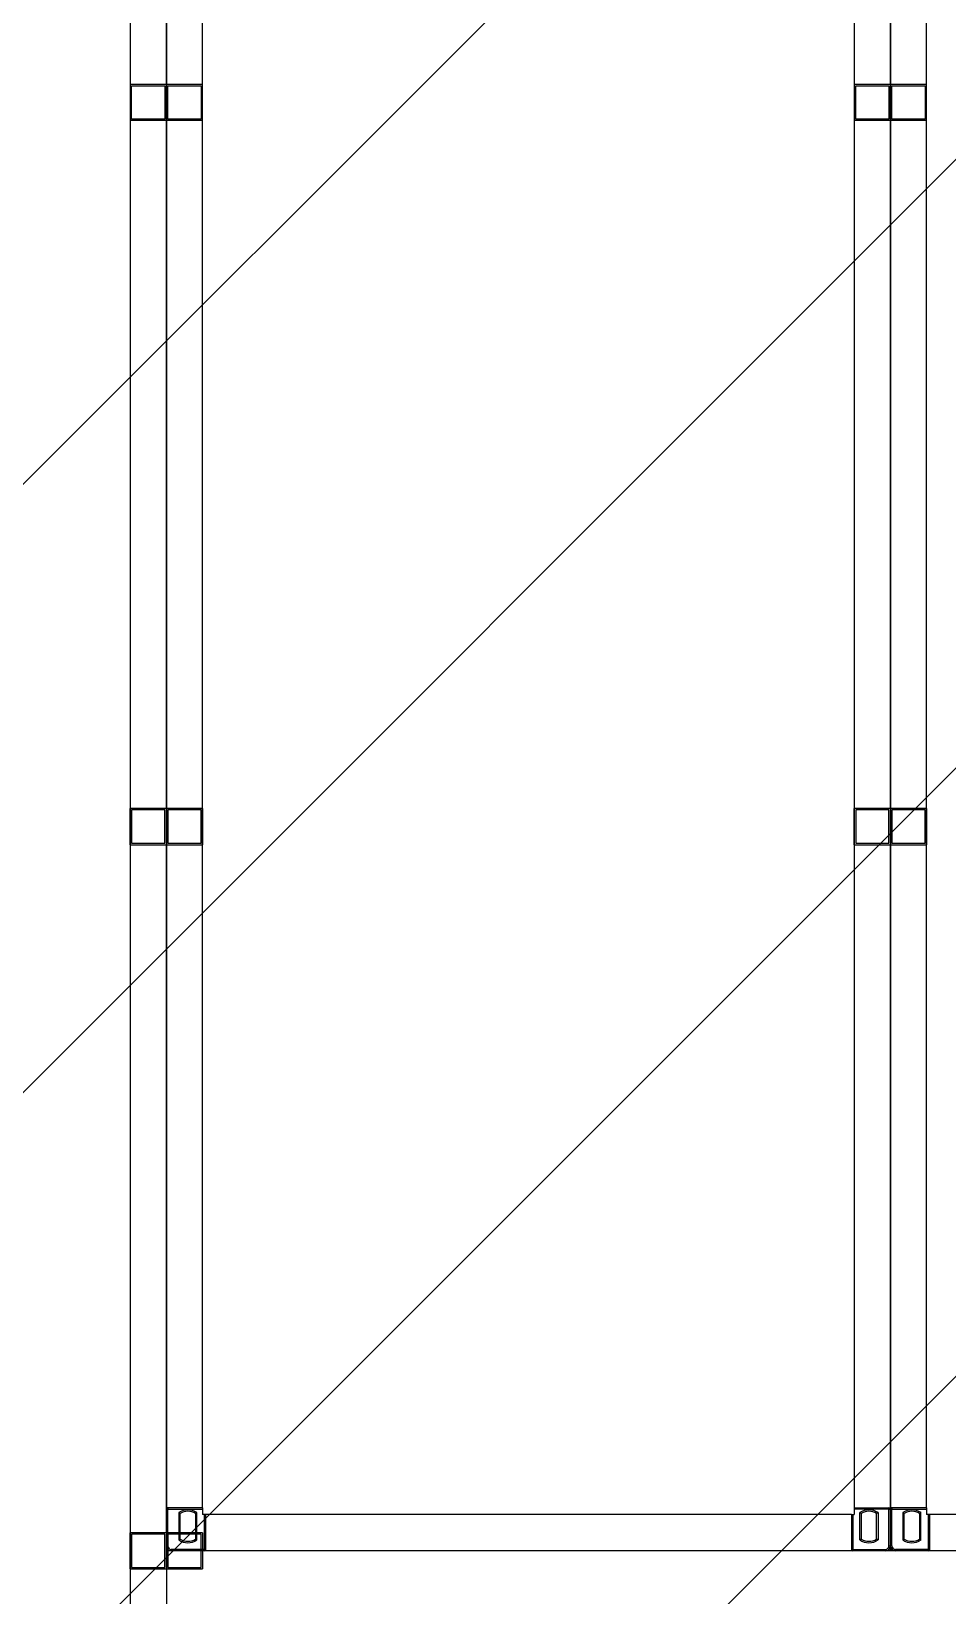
# Model space of a CAD drawing. Header units: millimetres. Extents: x 4080735 to 4152075, y -451436 to -400976.
# Drawn here: x 4147236.7 to 4147464.5, y -407418.5 to -407029.7 of the extents above; entities that cross this region are included whole.
import ezdxf

# ---------------------------------------------------------------- set-up
doc = ezdxf.new("R2010")
doc.units = ezdxf.units.MM
doc.header["$LTSCALE"] = 60
doc.layers.add('3', color=3, linetype='Continuous')

# ---------------------------------------------------------------- blocks, each defined once
blk = doc.blocks.new('KEY PLAN_NEW')
at = {"color": 253}
for p, q in [((-1106.86, -1495.5), (-1106.86, -1848.38)), ((-1100.86, -1788.38), (-1100.86, -1495.5)), ((-1046.86, -1495.5), (-1046.86, -1788.38)), ((-1040.86, -1788.38), (-1040.86, -1495.5)), ((-1106.86, -1670.44), (-1106.86, -1673.44)), ((-1106.86, -1670.44), (-1103.86, -1670.44)), ((-1106.74, -1673.32), (-1106.74, -1670.56)), ((-1106.74, -1670.56), (-1103.98, -1670.56)), ((-1103.98, -1670.56), (-1103.98, -1673.32)), ((-1103.98, -1670.56), (-1103.98, -1673.32)), ((-1103.86, -1673.44), (-1103.86, -1670.44)), ((-1103.86, -1670.44), (-1103.86, -1673.44)), ((-1103.86, -1670.44), (-1100.86, -1670.44)), ((-1103.74, -1673.32), (-1103.74, -1670.56)), ((-1103.74, -1670.56), (-1100.98, -1670.56)), ((-1100.98, -1670.56), (-1100.98, -1673.32)), ((-1100.98, -1670.56), (-1100.98, -1673.32)), ((-1100.86, -1673.44), (-1100.86, -1670.44)), ((-1046.86, -1670.44), (-1046.86, -1673.44)), ((-1046.86, -1670.44), (-1043.86, -1670.44)), ((-1046.74, -1673.32), (-1046.74, -1670.56)), ((-1046.74, -1670.56), (-1043.98, -1670.56)), ((-1043.98, -1670.56), (-1043.98, -1673.32)), ((-1043.98, -1670.56), (-1043.98, -1673.32)), ((-1043.86, -1673.44), (-1043.86, -1670.44)), ((-1043.86, -1670.44), (-1043.86, -1673.44)), ((-1043.86, -1670.44), (-1040.86, -1670.44)), ((-1043.74, -1673.32), (-1043.74, -1670.56)), ((-1043.74, -1670.56), (-1040.98, -1670.56)), ((-1040.98, -1670.56), (-1040.98, -1673.32)), ((-1040.98, -1670.56), (-1040.98, -1673.32)), ((-1040.86, -1673.44), (-1040.86, -1670.44)), ((-1103.86, -1673.44), (-1106.86, -1673.44)), ((-1103.98, -1673.32), (-1106.74, -1673.32)), ((-1100.86, -1673.44), (-1103.86, -1673.44)), ((-1100.98, -1673.32), (-1103.74, -1673.32)), ((-1043.86, -1673.44), (-1046.86, -1673.44)), ((-1043.98, -1673.32), (-1046.74, -1673.32)), ((-1040.86, -1673.44), (-1043.86, -1673.44)), ((-1040.98, -1673.32), (-1043.74, -1673.32)), ((-1106.86, -1733.44), (-1106.86, -1730.44)), ((-1103.86, -1730.44), (-1106.86, -1730.44)), ((-1103.98, -1730.56), (-1106.74, -1730.56)), ((-1106.74, -1730.56), (-1106.74, -1733.32)), ((-1103.98, -1733.32), (-1103.98, -1730.56)), ((-1103.98, -1733.32), (-1103.98, -1730.56)), ((-1103.86, -1730.44), (-1103.86, -1733.44)), ((-1103.86, -1733.44), (-1103.86, -1730.44)), ((-1100.86, -1730.44), (-1103.86, -1730.44)), ((-1100.98, -1730.56), (-1103.74, -1730.56)), ((-1103.74, -1730.56), (-1103.74, -1733.32)), ((-1100.98, -1733.32), (-1100.98, -1730.56)), ((-1100.98, -1733.32), (-1100.98, -1730.56)), ((-1100.86, -1730.44), (-1100.86, -1733.44)), ((-1046.86, -1733.44), (-1046.86, -1730.44)), ((-1043.86, -1730.44), (-1046.86, -1730.44)), ((-1043.98, -1730.56), (-1046.74, -1730.56)), ((-1046.74, -1730.56), (-1046.74, -1733.32)), ((-1043.98, -1733.32), (-1043.98, -1730.56)), ((-1043.98, -1733.32), (-1043.98, -1730.56)), ((-1043.86, -1730.44), (-1043.86, -1733.44)), ((-1043.86, -1733.44), (-1043.86, -1730.44)), ((-1040.86, -1730.44), (-1043.86, -1730.44)), ((-1040.98, -1730.56), (-1043.74, -1730.56)), ((-1043.74, -1730.56), (-1043.74, -1733.32)), ((-1040.98, -1733.32), (-1040.98, -1730.56)), ((-1040.98, -1733.32), (-1040.98, -1730.56)), ((-1040.86, -1730.44), (-1040.86, -1733.44)), ((-1106.86, -1733.44), (-1103.86, -1733.44)), ((-1106.74, -1733.32), (-1103.98, -1733.32)), ((-1103.86, -1733.44), (-1100.86, -1733.44)), ((-1103.74, -1733.32), (-1100.98, -1733.32)), ((-1046.86, -1733.44), (-1043.86, -1733.44)), ((-1046.74, -1733.32), (-1043.98, -1733.32)), ((-1043.86, -1733.44), (-1040.86, -1733.44)), ((-1043.74, -1733.32), (-1040.98, -1733.32)), ((-1100.86, -1788.38), (-1100.86, -1788.94)), ((-1046.86, -1788.38), (-1046.86, -1788.94)), ((-1040.86, -1788.38), (-1040.86, -1788.94)), ((-1100.62, -1788.94), (-1100.86, -1788.94)), ((-1047.1, -1788.94), (-1100.62, -1788.94)), ((-1047.1, -1788.94), (-1046.86, -1788.94)), ((-1040.62, -1788.94), (-1040.86, -1788.94)), ((-987.1, -1788.94), (-1040.62, -1788.94)), ((-1106.86, -1793.44), (-1106.86, -1790.44)), ((-1103.86, -1790.44), (-1106.86, -1790.44)), ((-1103.98, -1790.56), (-1106.74, -1790.56)), ((-1106.74, -1790.56), (-1106.74, -1793.32)), ((-1103.98, -1793.32), (-1103.98, -1790.56)), ((-1103.98, -1793.32), (-1103.98, -1790.56)), ((-1103.86, -1790.44), (-1103.86, -1793.44)), ((-1103.86, -1793.44), (-1103.86, -1790.44)), ((-1100.86, -1790.44), (-1103.86, -1790.44)), ((-1100.98, -1790.56), (-1103.74, -1790.56)), ((-1103.74, -1790.56), (-1103.74, -1793.32)), ((-1100.98, -1793.32), (-1100.98, -1790.56)), ((-1100.98, -1793.32), (-1100.98, -1790.56)), ((-1100.86, -1790.44), (-1100.86, -1793.44)), ((-1106.86, -1793.44), (-1103.86, -1793.44)), ((-1106.74, -1793.32), (-1103.98, -1793.32)), ((-1103.86, -1793.44), (-1100.86, -1793.44)), ((-1103.74, -1793.32), (-1100.98, -1793.32))]:
    blk.add_line(p, q, dxfattribs=at)
at = {"color": 253, "linetype": 'Continuous'}
for p, q in [((-1100.86, -1788.38), (-1103.86, -1788.38)), ((-1103.74, -1788.5), (-1103.86, -1788.5)), ((-1103.74, -1788.38), (-1103.74, -1788.5)), ((-1103.74, -1788.5), (-1100.86, -1788.5)), ((-1103.74, -1791.53), (-1103.74, -1788.5)), ((-1046.86, -1788.38), (-1043.86, -1788.38)), ((-1043.98, -1788.5), (-1046.86, -1788.5)), ((-1043.98, -1788.38), (-1043.98, -1788.5)), ((-1043.98, -1788.5), (-1043.86, -1788.5)), ((-1043.98, -1791.53), (-1043.98, -1788.5)), ((-1040.86, -1788.38), (-1043.86, -1788.38)), ((-1043.74, -1788.5), (-1043.86, -1788.5)), ((-1043.74, -1788.38), (-1043.74, -1788.5)), ((-1043.74, -1788.5), (-1040.86, -1788.5)), ((-1043.74, -1791.53), (-1043.74, -1788.5)), ((-1102.84, -1788.78), (-1102.84, -1791.04)), ((-1102.72, -1790.98), (-1102.72, -1788.85)), ((-1101.45, -1788.85), (-1101.45, -1790.98)), ((-1101.33, -1791.04), (-1101.33, -1788.78)), ((-1100.74, -1788.94), (-1100.74, -1791.82)), ((-1100.62, -1788.94), (-1100.62, -1791.94)), ((-1047.1, -1788.94), (-1047.1, -1791.94)), ((-1046.98, -1788.94), (-1046.98, -1791.82)), ((-1046.4, -1791.04), (-1046.4, -1788.78)), ((-1046.28, -1788.85), (-1046.28, -1790.98)), ((-1045.01, -1790.98), (-1045.01, -1788.85)), ((-1044.89, -1788.78), (-1044.89, -1791.04)), ((-1042.84, -1788.78), (-1042.84, -1791.04)), ((-1042.72, -1790.98), (-1042.72, -1788.85)), ((-1041.45, -1788.85), (-1041.45, -1790.98)), ((-1041.33, -1791.04), (-1041.33, -1788.78)), ((-1040.74, -1788.94), (-1040.74, -1791.82)), ((-1040.62, -1788.94), (-1040.62, -1791.94)), ((-1103.74, -1791.53), (-1103.86, -1791.53)), ((-1103.74, -1791.82), (-1103.74, -1791.82)), ((-1103.74, -1791.82), (-1103.74, -1791.82)), ((-1103.45, -1791.82), (-1103.45, -1791.94)), ((-1100.74, -1791.82), (-1103.45, -1791.82)), ((-1100.74, -1791.94), (-1100.74, -1791.82)), ((-1100.62, -1791.82), (-1100.74, -1791.82)), ((-1047.1, -1791.82), (-1046.98, -1791.82)), ((-1046.98, -1791.94), (-1046.98, -1791.82)), ((-1046.98, -1791.82), (-1044.27, -1791.82)), ((-1044.27, -1791.82), (-1044.27, -1791.94)), ((-1043.98, -1791.53), (-1043.86, -1791.53)), ((-1043.98, -1791.82), (-1043.98, -1791.82)), ((-1043.98, -1791.82), (-1043.98, -1791.82)), ((-1043.74, -1791.53), (-1043.86, -1791.53)), ((-1043.74, -1791.82), (-1043.74, -1791.82)), ((-1043.74, -1791.82), (-1043.74, -1791.82)), ((-1043.45, -1791.82), (-1043.45, -1791.94)), ((-1040.74, -1791.82), (-1043.45, -1791.82)), ((-1040.74, -1791.94), (-1040.74, -1791.82)), ((-1040.62, -1791.82), (-1040.74, -1791.82))]:
    blk.add_line(p, q, dxfattribs=at)
at = {"color": 253}
for points in [[(-1163.86, -1491.94), (-1103.86, -1491.94), (-1103.86, -1851.94), (-1163.86, -1851.94)], [(-1103.86, -1491.94), (-1043.86, -1491.94), (-1043.86, -1791.94), (-1103.86, -1791.94)], [(-1043.86, -1491.94), (-983.86, -1491.94), (-983.86, -1791.94), (-1043.86, -1791.94)]]:
    blk.add_lwpolyline(points, close=True, dxfattribs=at)
at = {"color": 253, "linetype": 'Continuous'}
for centre, radius, start, end in [((-1103.74, -1788.5), 0.12, 90, 180), ((-1102.08, -1789.91), 1.36, 56.2792, 123.7208), ((-1045.64, -1789.91), 1.36, 56.2792, 123.7208), ((-1043.98, -1788.5), 0.12, 0, 90), ((-1043.74, -1788.5), 0.12, 90, 180), ((-1042.08, -1789.91), 1.36, 56.2792, 123.7208), ((-1102.08, -1789.91), 1.24, 59.1964, 120.8036), ((-1045.64, -1789.91), 1.24, 59.1964, 120.8036), ((-1042.08, -1789.91), 1.24, 59.1964, 120.8036), ((-1102.08, -1789.91), 1.36, 236.2792, 303.7208), ((-1102.08, -1789.91), 1.24, 239.1964, 300.8036), ((-1045.64, -1789.91), 1.36, 236.2792, 303.7208), ((-1045.64, -1789.91), 1.24, 239.1964, 300.8036), ((-1042.08, -1789.91), 1.36, 236.2792, 303.7208), ((-1042.08, -1789.91), 1.24, 239.1964, 300.8036), ((-1103.45, -1791.53), 0.41, 180, 270), ((-1103.45, -1791.53), 0.29, 180, 270), ((-1100.74, -1791.82), 0.12, 270, 0), ((-1046.98, -1791.82), 0.12, 180, 270), ((-1044.27, -1791.53), 0.41, 270, 0), ((-1044.27, -1791.53), 0.29, 270, 0), ((-1043.45, -1791.53), 0.41, 180, 270), ((-1043.45, -1791.53), 0.29, 180, 270), ((-1040.74, -1791.82), 0.12, 270, 0)]:
    blk.add_arc(centre, radius, start, end, dxfattribs=at)
for points, knots in [([(-1102.84, -1788.78), (-1102.84, -1788.78, 46), (-1102.84, -1788.78, 46), (-1102.83, -1788.78, 46), (-1102.83, -1788.78, 46), (-1102.83, -1788.78, 46), (-1102.83, -1788.79, 46), (-1102.83, -1788.79, 46), (-1102.82, -1788.79, 46), (-1102.82, -1788.79, 46), (-1102.81, -1788.8, 46), (-1102.81, -1788.8, 46), (-1102.8, -1788.8, 46), (-1102.8, -1788.8, 46), (-1102.8, -1788.8, 46), (-1102.8, -1788.8, 46), (-1102.79, -1788.81, 46), (-1102.79, -1788.81, 46), (-1102.79, -1788.81, 46), (-1102.79, -1788.81, 46), (-1102.78, -1788.81, 46), (-1102.78, -1788.82, 46), (-1102.77, -1788.82, 46), (-1102.77, -1788.82, 46), (-1102.76, -1788.82, 46), (-1102.76, -1788.82, 46), (-1102.76, -1788.82, 46), (-1102.76, -1788.82, 46), (-1102.76, -1788.83, 46), (-1102.76, -1788.83, 46), (-1102.75, -1788.83, 46), (-1102.75, -1788.83, 46), (-1102.74, -1788.83, 46), (-1102.74, -1788.83, 46), (-1102.74, -1788.84, 46), (-1102.74, -1788.84, 46), (-1102.74, -1788.84, 46), (-1102.74, -1788.84, 46), (-1102.73, -1788.84, 46), (-1102.73, -1788.84, 46), (-1102.73, -1788.84, 46), (-1102.73, -1788.84, 46), (-1102.73, -1788.84, 46), (-1102.72, -1788.84, 46), (-1102.72, -1788.85, 46), (-1102.72, -1788.85, 46), (-1102.72, -1788.85, 46), (-1102.72, -1788.85, 46), (-1102.72, -1788.85, 46), (-1102.72, -1788.85, 46), (-1102.72, -1788.85, 46), (-1102.72, -1788.85, 46), (-1102.72, -1788.85, 46), (-1102.72, -1788.85, 46)], [0, 0, 0, 0, 0.00782, 0.00782, 0.015639, 0.031279, 0.031279, 0.062557, 0.062557, 0.125114, 0.125114, 0.187671, 0.187671, 0.21895, 0.21895, 0.234589, 0.234589, 0.250228, 0.250228, 0.312785, 0.312785, 0.375342, 0.375342, 0.437899, 0.437899, 0.453538, 0.453538, 0.469178, 0.469178, 0.500456, 0.500456, 0.563013, 0.563013, 0.62557, 0.62557, 0.641209, 0.641209, 0.656849, 0.656849, 0.688127, 0.688127, 0.750684, 0.750684, 0.813241, 0.813241, 0.828881, 0.828881, 0.84452, 0.84452, 0.875798, 0.875798, 0.938355, 1, 1, 1, 1]), ([(-1101.45, -1788.85), (-1101.45, -1788.85, 46), (-1101.45, -1788.85, 46), (-1101.45, -1788.85, 46), (-1101.44, -1788.85, 46), (-1101.44, -1788.85, 46), (-1101.44, -1788.85, 46), (-1101.44, -1788.85, 46), (-1101.44, -1788.85, 46), (-1101.44, -1788.85, 46), (-1101.44, -1788.84, 46), (-1101.44, -1788.84, 46), (-1101.43, -1788.84, 46), (-1101.43, -1788.84, 46), (-1101.43, -1788.84, 46), (-1101.43, -1788.84, 46), (-1101.43, -1788.84, 46), (-1101.43, -1788.84, 46), (-1101.43, -1788.84, 46), (-1101.43, -1788.84, 46), (-1101.42, -1788.83, 46), (-1101.42, -1788.83, 46), (-1101.41, -1788.83, 46), (-1101.41, -1788.83, 46), (-1101.41, -1788.83, 46), (-1101.41, -1788.83, 46), (-1101.4, -1788.82, 46), (-1101.4, -1788.82, 46), (-1101.4, -1788.82, 46), (-1101.4, -1788.82, 46), (-1101.4, -1788.82, 46), (-1101.39, -1788.82, 46), (-1101.39, -1788.82, 46), (-1101.38, -1788.81, 46), (-1101.38, -1788.81, 46), (-1101.37, -1788.81, 46), (-1101.37, -1788.81, 46), (-1101.37, -1788.81, 46), (-1101.37, -1788.8, 46), (-1101.37, -1788.8, 46), (-1101.36, -1788.8, 46), (-1101.36, -1788.8, 46), (-1101.36, -1788.8, 46), (-1101.35, -1788.8, 46), (-1101.35, -1788.79, 46), (-1101.34, -1788.79, 46), (-1101.34, -1788.79, 46), (-1101.33, -1788.79, 46), (-1101.33, -1788.78, 46), (-1101.33, -1788.78, 46), (-1101.33, -1788.78, 46), (-1101.33, -1788.78, 46), (-1101.33, -1788.78, 46), (-1101.33, -1788.78, 46)], [0, 0, 0, 0, 0.06206, 0.12459, 0.12459, 0.155854, 0.155854, 0.171487, 0.171487, 0.187119, 0.187119, 0.249648, 0.249648, 0.312178, 0.312178, 0.343442, 0.343442, 0.359075, 0.359075, 0.374707, 0.374707, 0.437236, 0.437236, 0.499766, 0.499766, 0.53103, 0.53103, 0.546663, 0.546663, 0.562295, 0.562295, 0.624824, 0.624824, 0.687353, 0.687353, 0.749883, 0.749883, 0.765515, 0.765515, 0.781147, 0.781147, 0.812412, 0.812412, 0.874941, 0.874941, 0.937471, 0.937471, 0.968735, 0.968735, 0.984368, 0.992184, 0.992184, 1, 1, 1, 1]), ([(-1046.28, -1788.85), (-1046.28, -1788.85, 46), (-1046.28, -1788.85, 46), (-1046.28, -1788.85, 46), (-1046.28, -1788.85, 46), (-1046.28, -1788.85, 46), (-1046.28, -1788.85, 46), (-1046.28, -1788.85, 46), (-1046.28, -1788.85, 46), (-1046.28, -1788.85, 46), (-1046.28, -1788.84, 46), (-1046.29, -1788.84, 46), (-1046.29, -1788.84, 46), (-1046.29, -1788.84, 46), (-1046.29, -1788.84, 46), (-1046.29, -1788.84, 46), (-1046.3, -1788.84, 46), (-1046.3, -1788.84, 46), (-1046.3, -1788.84, 46), (-1046.3, -1788.84, 46), (-1046.3, -1788.83, 46), (-1046.3, -1788.83, 46), (-1046.31, -1788.83, 46), (-1046.31, -1788.83, 46), (-1046.32, -1788.83, 46), (-1046.32, -1788.83, 46), (-1046.32, -1788.82, 46), (-1046.32, -1788.82, 46), (-1046.32, -1788.82, 46), (-1046.32, -1788.82, 46), (-1046.33, -1788.82, 46), (-1046.33, -1788.82, 46), (-1046.34, -1788.82, 46), (-1046.34, -1788.81, 46), (-1046.35, -1788.81, 46), (-1046.35, -1788.81, 46), (-1046.35, -1788.81, 46), (-1046.35, -1788.81, 46), (-1046.36, -1788.8, 46), (-1046.36, -1788.8, 46), (-1046.36, -1788.8, 46), (-1046.36, -1788.8, 46), (-1046.37, -1788.8, 46), (-1046.37, -1788.8, 46), (-1046.38, -1788.79, 46), (-1046.38, -1788.79, 46), (-1046.39, -1788.79, 46), (-1046.39, -1788.79, 46), (-1046.39, -1788.78, 46), (-1046.39, -1788.78, 46), (-1046.39, -1788.78, 46), (-1046.4, -1788.78, 46), (-1046.4, -1788.78, 46), (-1046.4, -1788.78, 46)], [0, 0, 0, 0, 0.06206, 0.12459, 0.12459, 0.155854, 0.155854, 0.171487, 0.171487, 0.187119, 0.187119, 0.249648, 0.249648, 0.312178, 0.312178, 0.343442, 0.343442, 0.359075, 0.359075, 0.374707, 0.374707, 0.437236, 0.437236, 0.499766, 0.499766, 0.53103, 0.53103, 0.546663, 0.546663, 0.562295, 0.562295, 0.624824, 0.624824, 0.687353, 0.687353, 0.749883, 0.749883, 0.765515, 0.765515, 0.781147, 0.781147, 0.812412, 0.812412, 0.874941, 0.874941, 0.937471, 0.937471, 0.968735, 0.968735, 0.984368, 0.992184, 0.992184, 1, 1, 1, 1]), ([(-1044.89, -1788.78), (-1044.89, -1788.78, 46), (-1044.89, -1788.78, 46), (-1044.89, -1788.78, 46), (-1044.89, -1788.78, 46), (-1044.89, -1788.78, 46), (-1044.89, -1788.79, 46), (-1044.9, -1788.79, 46), (-1044.9, -1788.79, 46), (-1044.91, -1788.79, 46), (-1044.91, -1788.8, 46), (-1044.92, -1788.8, 46), (-1044.92, -1788.8, 46), (-1044.92, -1788.8, 46), (-1044.93, -1788.8, 46), (-1044.93, -1788.8, 46), (-1044.93, -1788.81, 46), (-1044.93, -1788.81, 46), (-1044.93, -1788.81, 46), (-1044.94, -1788.81, 46), (-1044.94, -1788.81, 46), (-1044.95, -1788.82, 46), (-1044.95, -1788.82, 46), (-1044.96, -1788.82, 46), (-1044.96, -1788.82, 46), (-1044.96, -1788.82, 46), (-1044.96, -1788.82, 46), (-1044.96, -1788.82, 46), (-1044.97, -1788.83, 46), (-1044.97, -1788.83, 46), (-1044.97, -1788.83, 46), (-1044.97, -1788.83, 46), (-1044.98, -1788.83, 46), (-1044.98, -1788.83, 46), (-1044.99, -1788.84, 46), (-1044.99, -1788.84, 46), (-1044.99, -1788.84, 46), (-1044.99, -1788.84, 46), (-1044.99, -1788.84, 46), (-1044.99, -1788.84, 46), (-1044.99, -1788.84, 46), (-1044.99, -1788.84, 46), (-1045, -1788.84, 46), (-1045, -1788.84, 46), (-1045, -1788.85, 46), (-1045, -1788.85, 46), (-1045, -1788.85, 46), (-1045, -1788.85, 46), (-1045, -1788.85, 46), (-1045, -1788.85, 46), (-1045.01, -1788.85, 46), (-1045.01, -1788.85, 46), (-1045.01, -1788.85, 46), (-1045.01, -1788.85, 46)], [0, 0, 0, 0, 0.00782, 0.00782, 0.015639, 0.031279, 0.031279, 0.062557, 0.062557, 0.125114, 0.125114, 0.187671, 0.187671, 0.21895, 0.21895, 0.234589, 0.234589, 0.250228, 0.250228, 0.312785, 0.312785, 0.375342, 0.375342, 0.437899, 0.437899, 0.453538, 0.453538, 0.469178, 0.469178, 0.500456, 0.500456, 0.563013, 0.563013, 0.62557, 0.62557, 0.641209, 0.641209, 0.656849, 0.656849, 0.688127, 0.688127, 0.750684, 0.750684, 0.813241, 0.813241, 0.828881, 0.828881, 0.84452, 0.84452, 0.875798, 0.875798, 0.938355, 1, 1, 1, 1]), ([(-1042.84, -1788.78), (-1042.84, -1788.78, 46), (-1042.84, -1788.78, 46), (-1042.83, -1788.78, 46), (-1042.83, -1788.78, 46), (-1042.83, -1788.78, 46), (-1042.83, -1788.79, 46), (-1042.83, -1788.79, 46), (-1042.82, -1788.79, 46), (-1042.82, -1788.79, 46), (-1042.81, -1788.8, 46), (-1042.81, -1788.8, 46), (-1042.8, -1788.8, 46), (-1042.8, -1788.8, 46), (-1042.8, -1788.8, 46), (-1042.8, -1788.8, 46), (-1042.79, -1788.81, 46), (-1042.79, -1788.81, 46), (-1042.79, -1788.81, 46), (-1042.79, -1788.81, 46), (-1042.78, -1788.81, 46), (-1042.78, -1788.82, 46), (-1042.77, -1788.82, 46), (-1042.77, -1788.82, 46), (-1042.76, -1788.82, 46), (-1042.76, -1788.82, 46), (-1042.76, -1788.82, 46), (-1042.76, -1788.82, 46), (-1042.76, -1788.83, 46), (-1042.76, -1788.83, 46), (-1042.75, -1788.83, 46), (-1042.75, -1788.83, 46), (-1042.74, -1788.83, 46), (-1042.74, -1788.83, 46), (-1042.74, -1788.84, 46), (-1042.74, -1788.84, 46), (-1042.74, -1788.84, 46), (-1042.74, -1788.84, 46), (-1042.73, -1788.84, 46), (-1042.73, -1788.84, 46), (-1042.73, -1788.84, 46), (-1042.73, -1788.84, 46), (-1042.73, -1788.84, 46), (-1042.72, -1788.84, 46), (-1042.72, -1788.85, 46), (-1042.72, -1788.85, 46), (-1042.72, -1788.85, 46), (-1042.72, -1788.85, 46), (-1042.72, -1788.85, 46), (-1042.72, -1788.85, 46), (-1042.72, -1788.85, 46), (-1042.72, -1788.85, 46), (-1042.72, -1788.85, 46), (-1042.72, -1788.85, 46)], [0, 0, 0, 0, 0.00782, 0.00782, 0.015639, 0.031279, 0.031279, 0.062557, 0.062557, 0.125114, 0.125114, 0.187671, 0.187671, 0.21895, 0.21895, 0.234589, 0.234589, 0.250228, 0.250228, 0.312785, 0.312785, 0.375342, 0.375342, 0.437899, 0.437899, 0.453538, 0.453538, 0.469178, 0.469178, 0.500456, 0.500456, 0.563013, 0.563013, 0.62557, 0.62557, 0.641209, 0.641209, 0.656849, 0.656849, 0.688127, 0.688127, 0.750684, 0.750684, 0.813241, 0.813241, 0.828881, 0.828881, 0.84452, 0.84452, 0.875798, 0.875798, 0.938355, 1, 1, 1, 1]), ([(-1041.45, -1788.85), (-1041.45, -1788.85, 46), (-1041.45, -1788.85, 46), (-1041.45, -1788.85, 46), (-1041.44, -1788.85, 46), (-1041.44, -1788.85, 46), (-1041.44, -1788.85, 46), (-1041.44, -1788.85, 46), (-1041.44, -1788.85, 46), (-1041.44, -1788.85, 46), (-1041.44, -1788.84, 46), (-1041.44, -1788.84, 46), (-1041.43, -1788.84, 46), (-1041.43, -1788.84, 46), (-1041.43, -1788.84, 46), (-1041.43, -1788.84, 46), (-1041.43, -1788.84, 46), (-1041.43, -1788.84, 46), (-1041.43, -1788.84, 46), (-1041.43, -1788.84, 46), (-1041.42, -1788.83, 46), (-1041.42, -1788.83, 46), (-1041.41, -1788.83, 46), (-1041.41, -1788.83, 46), (-1041.41, -1788.83, 46), (-1041.41, -1788.83, 46), (-1041.4, -1788.82, 46), (-1041.4, -1788.82, 46), (-1041.4, -1788.82, 46), (-1041.4, -1788.82, 46), (-1041.4, -1788.82, 46), (-1041.39, -1788.82, 46), (-1041.39, -1788.82, 46), (-1041.38, -1788.81, 46), (-1041.38, -1788.81, 46), (-1041.37, -1788.81, 46), (-1041.37, -1788.81, 46), (-1041.37, -1788.81, 46), (-1041.37, -1788.8, 46), (-1041.37, -1788.8, 46), (-1041.36, -1788.8, 46), (-1041.36, -1788.8, 46), (-1041.36, -1788.8, 46), (-1041.35, -1788.8, 46), (-1041.35, -1788.79, 46), (-1041.34, -1788.79, 46), (-1041.34, -1788.79, 46), (-1041.33, -1788.79, 46), (-1041.33, -1788.78, 46), (-1041.33, -1788.78, 46), (-1041.33, -1788.78, 46), (-1041.33, -1788.78, 46), (-1041.33, -1788.78, 46), (-1041.33, -1788.78, 46)], [0, 0, 0, 0, 0.06206, 0.12459, 0.12459, 0.155854, 0.155854, 0.171487, 0.171487, 0.187119, 0.187119, 0.249648, 0.249648, 0.312178, 0.312178, 0.343442, 0.343442, 0.359075, 0.359075, 0.374707, 0.374707, 0.437236, 0.437236, 0.499766, 0.499766, 0.53103, 0.53103, 0.546663, 0.546663, 0.562295, 0.562295, 0.624824, 0.624824, 0.687353, 0.687353, 0.749883, 0.749883, 0.765515, 0.765515, 0.781147, 0.781147, 0.812412, 0.812412, 0.874941, 0.874941, 0.937471, 0.937471, 0.968735, 0.968735, 0.984368, 0.992184, 0.992184, 1, 1, 1, 1]), ([(-1102.84, -1791.04), (-1102.84, -1791.04, 46), (-1102.84, -1791.04, 46), (-1102.83, -1791.04, 46), (-1102.83, -1791.04, 46), (-1102.83, -1791.04, 46), (-1102.83, -1791.04, 46), (-1102.83, -1791.04, 46), (-1102.82, -1791.04, 46), (-1102.82, -1791.03, 46), (-1102.81, -1791.03, 46), (-1102.81, -1791.03, 46), (-1102.8, -1791.03, 46), (-1102.8, -1791.03, 46), (-1102.8, -1791.02, 46), (-1102.8, -1791.02, 46), (-1102.79, -1791.02, 46), (-1102.79, -1791.02, 46), (-1102.79, -1791.02, 46), (-1102.79, -1791.02, 46), (-1102.78, -1791.01, 46), (-1102.78, -1791.01, 46), (-1102.77, -1791.01, 46), (-1102.77, -1791.01, 46), (-1102.76, -1791, 46), (-1102.76, -1791, 46), (-1102.76, -1791, 46), (-1102.76, -1791, 46), (-1102.76, -1791, 46), (-1102.76, -1791, 46), (-1102.75, -1791, 46), (-1102.75, -1791, 46), (-1102.74, -1790.99, 46), (-1102.74, -1790.99, 46), (-1102.74, -1790.99, 46), (-1102.74, -1790.99, 46), (-1102.74, -1790.99, 46), (-1102.74, -1790.99, 46), (-1102.73, -1790.99, 46), (-1102.73, -1790.99, 46), (-1102.73, -1790.99, 46), (-1102.73, -1790.99, 46), (-1102.73, -1790.98, 46), (-1102.72, -1790.98, 46), (-1102.72, -1790.98, 46), (-1102.72, -1790.98, 46), (-1102.72, -1790.98, 46), (-1102.72, -1790.98, 46), (-1102.72, -1790.98, 46), (-1102.72, -1790.98, 46), (-1102.72, -1790.98, 46), (-1102.72, -1790.98, 46), (-1102.72, -1790.98, 46), (-1102.72, -1790.98, 46)], [0, 0, 0, 0, 0.00782, 0.00782, 0.015639, 0.031279, 0.031279, 0.062557, 0.062557, 0.125114, 0.125114, 0.187671, 0.187671, 0.21895, 0.21895, 0.234589, 0.234589, 0.250228, 0.250228, 0.312785, 0.312785, 0.375342, 0.375342, 0.437899, 0.437899, 0.453538, 0.453538, 0.469178, 0.469178, 0.500456, 0.500456, 0.563013, 0.563013, 0.62557, 0.62557, 0.641209, 0.641209, 0.656849, 0.656849, 0.688127, 0.688127, 0.750684, 0.750684, 0.813241, 0.813241, 0.828881, 0.828881, 0.84452, 0.84452, 0.875798, 0.875798, 0.938355, 1, 1, 1, 1]), ([(-1101.45, -1790.98), (-1101.45, -1790.98, 46), (-1101.45, -1790.98, 46), (-1101.45, -1790.98, 46), (-1101.44, -1790.98, 46), (-1101.44, -1790.98, 46), (-1101.44, -1790.98, 46), (-1101.44, -1790.98, 46), (-1101.44, -1790.98, 46), (-1101.44, -1790.98, 46), (-1101.44, -1790.98, 46), (-1101.44, -1790.98, 46), (-1101.43, -1790.99, 46), (-1101.43, -1790.99, 46), (-1101.43, -1790.99, 46), (-1101.43, -1790.99, 46), (-1101.43, -1790.99, 46), (-1101.43, -1790.99, 46), (-1101.43, -1790.99, 46), (-1101.43, -1790.99, 46), (-1101.42, -1790.99, 46), (-1101.42, -1790.99, 46), (-1101.41, -1791, 46), (-1101.41, -1791, 46), (-1101.41, -1791, 46), (-1101.41, -1791, 46), (-1101.4, -1791, 46), (-1101.4, -1791, 46), (-1101.4, -1791, 46), (-1101.4, -1791, 46), (-1101.4, -1791.01, 46), (-1101.39, -1791.01, 46), (-1101.39, -1791.01, 46), (-1101.38, -1791.01, 46), (-1101.38, -1791.02, 46), (-1101.37, -1791.02, 46), (-1101.37, -1791.02, 46), (-1101.37, -1791.02, 46), (-1101.37, -1791.02, 46), (-1101.37, -1791.02, 46), (-1101.36, -1791.03, 46), (-1101.36, -1791.03, 46), (-1101.36, -1791.03, 46), (-1101.35, -1791.03, 46), (-1101.35, -1791.03, 46), (-1101.34, -1791.04, 46), (-1101.34, -1791.04, 46), (-1101.33, -1791.04, 46), (-1101.33, -1791.04, 46), (-1101.33, -1791.04, 46), (-1101.33, -1791.04, 46), (-1101.33, -1791.04, 46), (-1101.33, -1791.04, 46), (-1101.33, -1791.04, 46)], [0, 0, 0, 0, 0.06206, 0.12459, 0.12459, 0.155854, 0.155854, 0.171487, 0.171487, 0.187119, 0.187119, 0.249648, 0.249648, 0.312178, 0.312178, 0.343442, 0.343442, 0.359075, 0.359075, 0.374707, 0.374707, 0.437236, 0.437236, 0.499766, 0.499766, 0.53103, 0.53103, 0.546663, 0.546663, 0.562295, 0.562295, 0.624824, 0.624824, 0.687353, 0.687353, 0.749883, 0.749883, 0.765515, 0.765515, 0.781147, 0.781147, 0.812412, 0.812412, 0.874941, 0.874941, 0.937471, 0.937471, 0.968735, 0.968735, 0.984368, 0.992184, 0.992184, 1, 1, 1, 1]), ([(-1046.28, -1790.98), (-1046.28, -1790.98, 46), (-1046.28, -1790.98, 46), (-1046.28, -1790.98, 46), (-1046.28, -1790.98, 46), (-1046.28, -1790.98, 46), (-1046.28, -1790.98, 46), (-1046.28, -1790.98, 46), (-1046.28, -1790.98, 46), (-1046.28, -1790.98, 46), (-1046.28, -1790.98, 46), (-1046.29, -1790.98, 46), (-1046.29, -1790.99, 46), (-1046.29, -1790.99, 46), (-1046.29, -1790.99, 46), (-1046.29, -1790.99, 46), (-1046.3, -1790.99, 46), (-1046.3, -1790.99, 46), (-1046.3, -1790.99, 46), (-1046.3, -1790.99, 46), (-1046.3, -1790.99, 46), (-1046.3, -1790.99, 46), (-1046.31, -1791, 46), (-1046.31, -1791, 46), (-1046.32, -1791, 46), (-1046.32, -1791, 46), (-1046.32, -1791, 46), (-1046.32, -1791, 46), (-1046.32, -1791, 46), (-1046.32, -1791, 46), (-1046.33, -1791.01, 46), (-1046.33, -1791.01, 46), (-1046.34, -1791.01, 46), (-1046.34, -1791.01, 46), (-1046.35, -1791.02, 46), (-1046.35, -1791.02, 46), (-1046.35, -1791.02, 46), (-1046.35, -1791.02, 46), (-1046.36, -1791.02, 46), (-1046.36, -1791.02, 46), (-1046.36, -1791.03, 46), (-1046.36, -1791.03, 46), (-1046.37, -1791.03, 46), (-1046.37, -1791.03, 46), (-1046.38, -1791.03, 46), (-1046.38, -1791.04, 46), (-1046.39, -1791.04, 46), (-1046.39, -1791.04, 46), (-1046.39, -1791.04, 46), (-1046.39, -1791.04, 46), (-1046.39, -1791.04, 46), (-1046.4, -1791.04, 46), (-1046.4, -1791.04, 46), (-1046.4, -1791.04, 46)], [0, 0, 0, 0, 0.06206, 0.12459, 0.12459, 0.155854, 0.155854, 0.171487, 0.171487, 0.187119, 0.187119, 0.249648, 0.249648, 0.312178, 0.312178, 0.343442, 0.343442, 0.359075, 0.359075, 0.374707, 0.374707, 0.437236, 0.437236, 0.499766, 0.499766, 0.53103, 0.53103, 0.546663, 0.546663, 0.562295, 0.562295, 0.624824, 0.624824, 0.687353, 0.687353, 0.749883, 0.749883, 0.765515, 0.765515, 0.781147, 0.781147, 0.812412, 0.812412, 0.874941, 0.874941, 0.937471, 0.937471, 0.968735, 0.968735, 0.984368, 0.992184, 0.992184, 1, 1, 1, 1]), ([(-1044.89, -1791.04), (-1044.89, -1791.04, 46), (-1044.89, -1791.04, 46), (-1044.89, -1791.04, 46), (-1044.89, -1791.04, 46), (-1044.89, -1791.04, 46), (-1044.89, -1791.04, 46), (-1044.9, -1791.04, 46), (-1044.9, -1791.04, 46), (-1044.91, -1791.03, 46), (-1044.91, -1791.03, 46), (-1044.92, -1791.03, 46), (-1044.92, -1791.03, 46), (-1044.92, -1791.03, 46), (-1044.93, -1791.02, 46), (-1044.93, -1791.02, 46), (-1044.93, -1791.02, 46), (-1044.93, -1791.02, 46), (-1044.93, -1791.02, 46), (-1044.94, -1791.02, 46), (-1044.94, -1791.01, 46), (-1044.95, -1791.01, 46), (-1044.95, -1791.01, 46), (-1044.96, -1791.01, 46), (-1044.96, -1791, 46), (-1044.96, -1791, 46), (-1044.96, -1791, 46), (-1044.96, -1791, 46), (-1044.97, -1791, 46), (-1044.97, -1791, 46), (-1044.97, -1791, 46), (-1044.97, -1791, 46), (-1044.98, -1790.99, 46), (-1044.98, -1790.99, 46), (-1044.99, -1790.99, 46), (-1044.99, -1790.99, 46), (-1044.99, -1790.99, 46), (-1044.99, -1790.99, 46), (-1044.99, -1790.99, 46), (-1044.99, -1790.99, 46), (-1044.99, -1790.99, 46), (-1044.99, -1790.99, 46), (-1045, -1790.98, 46), (-1045, -1790.98, 46), (-1045, -1790.98, 46), (-1045, -1790.98, 46), (-1045, -1790.98, 46), (-1045, -1790.98, 46), (-1045, -1790.98, 46), (-1045, -1790.98, 46), (-1045.01, -1790.98, 46), (-1045.01, -1790.98, 46), (-1045.01, -1790.98, 46), (-1045.01, -1790.98, 46)], [0, 0, 0, 0, 0.00782, 0.00782, 0.015639, 0.031279, 0.031279, 0.062557, 0.062557, 0.125114, 0.125114, 0.187671, 0.187671, 0.21895, 0.21895, 0.234589, 0.234589, 0.250228, 0.250228, 0.312785, 0.312785, 0.375342, 0.375342, 0.437899, 0.437899, 0.453538, 0.453538, 0.469178, 0.469178, 0.500456, 0.500456, 0.563013, 0.563013, 0.62557, 0.62557, 0.641209, 0.641209, 0.656849, 0.656849, 0.688127, 0.688127, 0.750684, 0.750684, 0.813241, 0.813241, 0.828881, 0.828881, 0.84452, 0.84452, 0.875798, 0.875798, 0.938355, 1, 1, 1, 1]), ([(-1042.84, -1791.04), (-1042.84, -1791.04, 46), (-1042.84, -1791.04, 46), (-1042.83, -1791.04, 46), (-1042.83, -1791.04, 46), (-1042.83, -1791.04, 46), (-1042.83, -1791.04, 46), (-1042.83, -1791.04, 46), (-1042.82, -1791.04, 46), (-1042.82, -1791.03, 46), (-1042.81, -1791.03, 46), (-1042.81, -1791.03, 46), (-1042.8, -1791.03, 46), (-1042.8, -1791.03, 46), (-1042.8, -1791.02, 46), (-1042.8, -1791.02, 46), (-1042.79, -1791.02, 46), (-1042.79, -1791.02, 46), (-1042.79, -1791.02, 46), (-1042.79, -1791.02, 46), (-1042.78, -1791.01, 46), (-1042.78, -1791.01, 46), (-1042.77, -1791.01, 46), (-1042.77, -1791.01, 46), (-1042.76, -1791, 46), (-1042.76, -1791, 46), (-1042.76, -1791, 46), (-1042.76, -1791, 46), (-1042.76, -1791, 46), (-1042.76, -1791, 46), (-1042.75, -1791, 46), (-1042.75, -1791, 46), (-1042.74, -1790.99, 46), (-1042.74, -1790.99, 46), (-1042.74, -1790.99, 46), (-1042.74, -1790.99, 46), (-1042.74, -1790.99, 46), (-1042.74, -1790.99, 46), (-1042.73, -1790.99, 46), (-1042.73, -1790.99, 46), (-1042.73, -1790.99, 46), (-1042.73, -1790.99, 46), (-1042.73, -1790.98, 46), (-1042.72, -1790.98, 46), (-1042.72, -1790.98, 46), (-1042.72, -1790.98, 46), (-1042.72, -1790.98, 46), (-1042.72, -1790.98, 46), (-1042.72, -1790.98, 46), (-1042.72, -1790.98, 46), (-1042.72, -1790.98, 46), (-1042.72, -1790.98, 46), (-1042.72, -1790.98, 46), (-1042.72, -1790.98, 46)], [0, 0, 0, 0, 0.00782, 0.00782, 0.015639, 0.031279, 0.031279, 0.062557, 0.062557, 0.125114, 0.125114, 0.187671, 0.187671, 0.21895, 0.21895, 0.234589, 0.234589, 0.250228, 0.250228, 0.312785, 0.312785, 0.375342, 0.375342, 0.437899, 0.437899, 0.453538, 0.453538, 0.469178, 0.469178, 0.500456, 0.500456, 0.563013, 0.563013, 0.62557, 0.62557, 0.641209, 0.641209, 0.656849, 0.656849, 0.688127, 0.688127, 0.750684, 0.750684, 0.813241, 0.813241, 0.828881, 0.828881, 0.84452, 0.84452, 0.875798, 0.875798, 0.938355, 1, 1, 1, 1]), ([(-1041.45, -1790.98), (-1041.45, -1790.98, 46), (-1041.45, -1790.98, 46), (-1041.45, -1790.98, 46), (-1041.44, -1790.98, 46), (-1041.44, -1790.98, 46), (-1041.44, -1790.98, 46), (-1041.44, -1790.98, 46), (-1041.44, -1790.98, 46), (-1041.44, -1790.98, 46), (-1041.44, -1790.98, 46), (-1041.44, -1790.98, 46), (-1041.43, -1790.99, 46), (-1041.43, -1790.99, 46), (-1041.43, -1790.99, 46), (-1041.43, -1790.99, 46), (-1041.43, -1790.99, 46), (-1041.43, -1790.99, 46), (-1041.43, -1790.99, 46), (-1041.43, -1790.99, 46), (-1041.42, -1790.99, 46), (-1041.42, -1790.99, 46), (-1041.41, -1791, 46), (-1041.41, -1791, 46), (-1041.41, -1791, 46), (-1041.41, -1791, 46), (-1041.4, -1791, 46), (-1041.4, -1791, 46), (-1041.4, -1791, 46), (-1041.4, -1791, 46), (-1041.4, -1791.01, 46), (-1041.39, -1791.01, 46), (-1041.39, -1791.01, 46), (-1041.38, -1791.01, 46), (-1041.38, -1791.02, 46), (-1041.37, -1791.02, 46), (-1041.37, -1791.02, 46), (-1041.37, -1791.02, 46), (-1041.37, -1791.02, 46), (-1041.37, -1791.02, 46), (-1041.36, -1791.03, 46), (-1041.36, -1791.03, 46), (-1041.36, -1791.03, 46), (-1041.35, -1791.03, 46), (-1041.35, -1791.03, 46), (-1041.34, -1791.04, 46), (-1041.34, -1791.04, 46), (-1041.33, -1791.04, 46), (-1041.33, -1791.04, 46), (-1041.33, -1791.04, 46), (-1041.33, -1791.04, 46), (-1041.33, -1791.04, 46), (-1041.33, -1791.04, 46), (-1041.33, -1791.04, 46)], [0, 0, 0, 0, 0.06206, 0.12459, 0.12459, 0.155854, 0.155854, 0.171487, 0.171487, 0.187119, 0.187119, 0.249648, 0.249648, 0.312178, 0.312178, 0.343442, 0.343442, 0.359075, 0.359075, 0.374707, 0.374707, 0.437236, 0.437236, 0.499766, 0.499766, 0.53103, 0.53103, 0.546663, 0.546663, 0.562295, 0.562295, 0.624824, 0.624824, 0.687353, 0.687353, 0.749883, 0.749883, 0.765515, 0.765515, 0.781147, 0.781147, 0.812412, 0.812412, 0.874941, 0.874941, 0.937471, 0.937471, 0.968735, 0.968735, 0.984368, 0.992184, 0.992184, 1, 1, 1, 1])]:
    blk.add_open_spline(points, degree=3, knots=knots, dxfattribs=at)

msp = doc.modelspace()

# ---------------------------------------------------------------- hatches: boundary and pattern name
at = {"layer": '3'}
h = msp.add_hatch(dxfattribs=at)
h.set_pattern_fill('ANSI31', color=256, scale=855.36)
h.set_pattern_definition([(45, (-65702.36, -13536.25), (-75.603857, 75.603857), [])])
h.paths.add_polyline_path([(4145910.29, -405867.36), (4146090.29, -405867.36), (4146090.29, -405507.36), (4146630.29, -405507.36), (4146630.29, -405327.36), (4147730.29, -405327.36), (4147730.29, -405449.76), (4148570.65, -405449.76), (4148570.65, -406047.36), (4148630.29, -406047.36), (4148630.29, -407507.36), (4147379.29, -407507.36), (4147379.29, -407511.86), (4147370.29, -407511.86), (4147370.29, -407687.36), (4146810.29, -407687.36), (4146810.29, -407327.36), (4146450.29, -407327.36), (4146450.29, -406967.36), (4146090.29, -406967.36), (4146090.29, -406607.36), (4145550.29, -406607.36), (4145550.29, -406227.36), (4145910.29, -406227.36)])

# ---------------------------------------------------------------- block references
at = {"xscale": 3, "yscale": 3, "zscale": 3}
msp.add_blockref('KEY PLAN_NEW', (4150581.88, -402031.53), dxfattribs=at)

doc.saveas('drawing.dxf')
